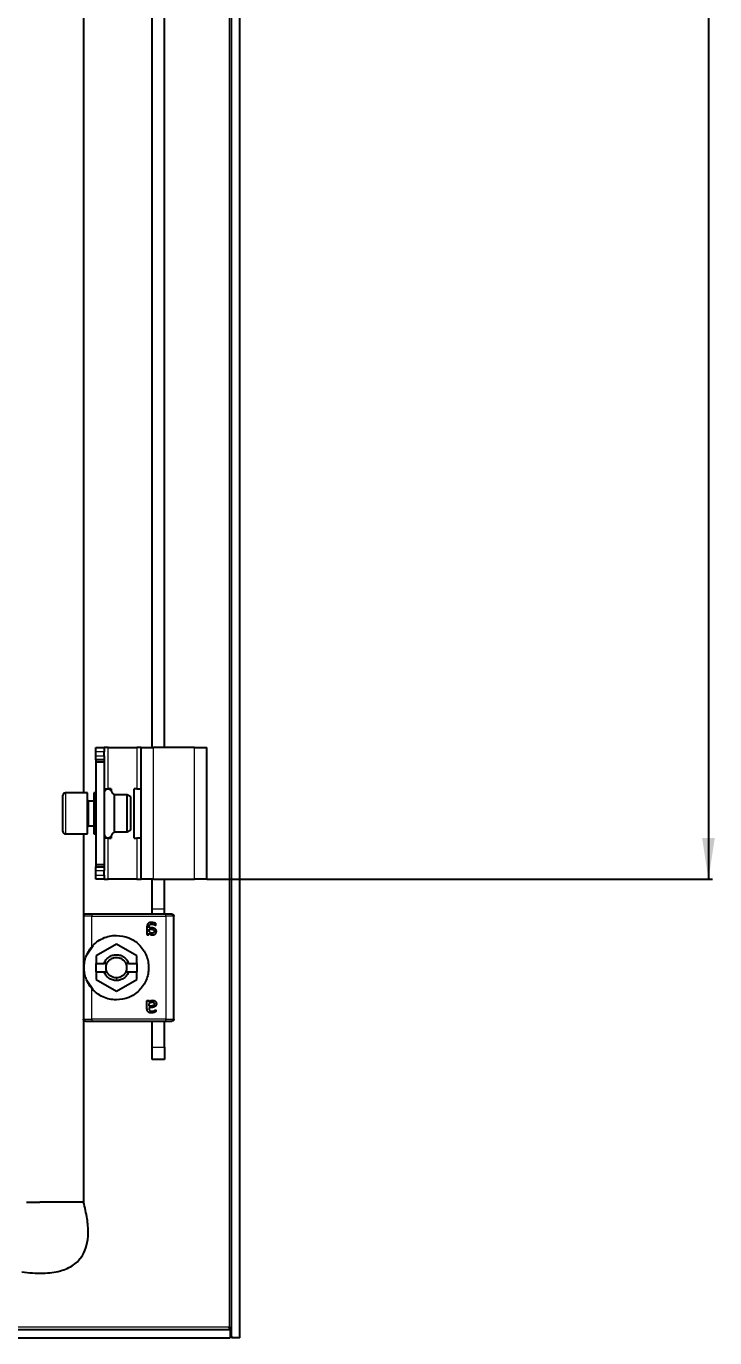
# Model space of a CAD drawing. Header units: millimetres. Extents: x -370 to 1477, y -811 to 1017.
# Drawn here: x 1309.7 to 1477.1, y -688.4 to -369.4 of the extents above; entities that cross this region are included whole.
import ezdxf

# ---------------------------------------------------------------- set-up
doc = ezdxf.new("R2010")
doc.units = ezdxf.units.MM
doc.layers.add('FORMAT', color=7, linetype='Continuous')
doc.styles.add('SLDTEXTSTYLE0', font='TXT', dxfattribs={"width": 0.75})
doc.dimstyles.new('SLDDIMSTYLE0', dxfattribs={"dimtxt": 20, "dimasz": 10, "dimexe": 0, "dimexo": 0.0625, "dimgap": 5, "dimtad": 2, "dimdec": 1, "dimrnd": 1e-09, "dimzin": 12, "dimdsep": 46, "dimtxsty": 'SLDTEXTSTYLE0', "dimsah": 1, "dimcen": 0.09, "dimadec": 0, "dimazin": 3, "dimtfac": 1, "dimtofl": 0, "dimtmove": 0, "dimatfit": 3, "dimfxl": 0, "dimfrac": 2, "dimtolj": 1, "dimtzin": 12, "dimarcsym": 0})

# ---------------------------------------------------------------- blocks, each defined once
blk = doc.blocks.new('_D_5')
at = {"layer": 'FORMAT'}
for p, q in [((1353.62, 755.14), (1476.61, 755.14)), ((1475.61, 755.14), (1475.61, -576.86)), ((1353.62, -576.86), (1476.61, -576.86))]:
    blk.add_line(p, q, dxfattribs=at)
for points in [[(1475.61, 755.14), (1474.07, 745.14), (1477.15, 745.14)], [(1475.61, -576.86), (1477.15, -566.86), (1474.07, -566.86)]]:
    blk.add_solid(points, dxfattribs=at)
at = {"layer": 'FORMAT', "insert": (1449.83, 59.58), "char_height": 20, "attachment_point": 1, "rotation": 90, "style": 'SLDTEXTSTYLE0'}
blk.add_mtext('1332', dxfattribs=at)

msp = doc.modelspace()

# ---------------------------------------------------------------- linework, layer by layer
at = {"color": 7, "linetype": 'Continuous', "lineweight": 25}
for p, q in [((1359.61, -688.36), (1359.61, 866.64)), ((1361.61, -688.36), (1361.61, 866.64)), ((1323.61, -236.04), (1323.61, -555.86)), ((1340.31, -544.86), (1340.31, -236.36)), ((1343.31, -544.86), (1343.31, -236.36)), ((1326.61, -544.86), (1328.61, -544.86)), ((1326.61, -545.86), (1326.61, -544.86)), ((1328.61, -544.86), (1328.61, -545.86)), ((1329.61, -544.86), (1328.61, -544.86)), ((1329.61, -544.86), (1336.61, -544.86)), ((1337.61, -544.86), (1336.61, -544.86)), ((1337.61, -576.86), (1337.61, -544.86)), ((1337.61, -544.86), (1340.61, -544.86)), ((1350.61, -544.86), (1340.61, -544.86)), ((1350.61, -544.86), (1353.61, -544.86)), ((1353.61, -576.86), (1353.61, -544.86)), ((1326.61, -546.86), (1326.61, -545.86)), ((1326.61, -547.86), (1326.61, -546.86)), ((1328.61, -547.86), (1326.61, -547.86)), ((1326.61, -547.86), (1326.61, -548.36)), ((1328.61, -548.36), (1326.61, -548.36)), ((1326.61, -548.36), (1326.61, -573.36)), ((1328.61, -546.86), (1328.61, -545.86)), ((1328.61, -546.86), (1328.61, -547.86)), ((1328.61, -547.86), (1328.61, -548.36)), ((1328.61, -548.36), (1328.61, -573.36)), ((1328.61, -554.86), (1329.61, -554.86)), ((1330.31, -554.86), (1329.61, -554.86)), ((1330.31, -554.86), (1330.31, -555.31)), ((1335.91, -566.86), (1335.91, -554.86)), ((1336.61, -554.86), (1335.91, -554.86)), ((1336.61, -554.86), (1337.61, -554.86)), ((1318.61, -563.11), (1318.61, -556.46)), ((1324.61, -555.86), (1319.21, -555.86)), ((1324.61, -563.42), (1324.61, -555.86)), ((1326.11, -557.86), (1324.86, -557.86)), ((1326.61, -555.86), (1326.11, -555.86)), ((1326.11, -555.86), (1326.11, -557.07)), ((1326.11, -557.07), (1326.11, -565.86)), ((1334.24, -556.36), (1331.11, -556.36)), ((1331.11, -565.36), (1331.11, -556.36)), ((1335.11, -556.86), (1334.24, -556.36)), ((1334.24, -565.36), (1334.24, -556.36)), ((1335.11, -564.86), (1335.11, -556.86)), ((1318.61, -565.26), (1318.61, -563.11)), ((1324.61, -565.86), (1324.61, -563.42)), ((1324.86, -563.86), (1326.11, -563.86)), ((1319.21, -565.86), (1324.61, -565.86)), ((1323.61, -565.86), (1323.61, -585.69)), ((1326.11, -565.86), (1326.61, -565.86)), ((1329.61, -566.86), (1328.61, -566.86)), ((1329.61, -566.86), (1330.31, -566.86)), ((1330.31, -566.41), (1330.31, -566.86)), ((1331.11, -565.36), (1334.24, -565.36)), ((1334.24, -565.36), (1335.11, -564.86)), ((1335.91, -566.86), (1336.61, -566.86)), ((1337.61, -566.86), (1336.61, -566.86)), ((1328.61, -573.36), (1326.61, -573.36)), ((1326.61, -573.36), (1326.61, -573.86)), ((1326.61, -574.86), (1326.61, -573.86)), ((1326.61, -573.86), (1328.61, -573.86)), ((1328.61, -573.36), (1328.61, -573.86)), ((1328.61, -573.86), (1328.61, -574.86)), ((1326.61, -575.86), (1326.61, -574.86)), ((1326.61, -576.86), (1326.61, -575.86)), ((1328.61, -576.86), (1326.61, -576.86)), ((1328.61, -575.86), (1328.61, -574.86)), ((1328.61, -575.86), (1328.61, -576.86)), ((1328.61, -576.86), (1329.61, -576.86)), ((1336.61, -576.86), (1329.61, -576.86)), ((1336.61, -576.86), (1337.61, -576.86)), ((1340.61, -576.86), (1337.61, -576.86)), ((1340.31, -584.16), (1340.31, -576.86)), ((1340.61, -576.86), (1350.61, -576.86)), ((1343.31, -584.16), (1343.31, -576.86)), ((1353.61, -576.86), (1350.61, -576.86)), ((1323.61, -585.86), (1323.61, -610.86)), ((1343.61, -585.36), (1325.61, -585.36)), ((1340.31, -585.42), (1340.31, -584.16)), ((1343.31, -585.42), (1343.31, -584.16)), ((1344.21, -585.36), (1343.96, -585.36)), ((1345.61, -610.86), (1345.61, -585.86)), ((1339.05, -588.4), (1339.05, -590.27)), ((1339.58, -588.65), (1339.58, -588.44)), ((1339.96, -588.65), (1339.58, -588.65)), ((1339.58, -589.01), (1340.01, -589.01)), ((1339.58, -589.59), (1339.58, -589.01)), ((1324.44, -595.23), (1325.94, -592.98)), ((1331.61, -592.64), (1326.66, -595.5)), ((1336.56, -595.5), (1331.61, -592.64)), ((1339.51, -590.27), (1339.51, -589.99)), ((1326.66, -595.5), (1326.66, -597.36)), ((1336.56, -597.36), (1336.56, -595.5)), ((1326.66, -599.36), (1326.66, -597.36)), ((1326.66, -597.36), (1328.62, -597.36)), ((1326.66, -599.36), (1326.66, -601.22)), ((1326.66, -599.36), (1328.62, -599.36)), ((1329.31, -597.36), (1328.62, -597.36)), ((1328.62, -599.36), (1329.31, -599.36)), ((1334.59, -597.36), (1333.9, -597.36)), ((1333.9, -599.36), (1334.59, -599.36)), ((1334.59, -597.36), (1336.56, -597.36)), ((1334.59, -599.36), (1336.56, -599.36)), ((1336.56, -597.36), (1336.56, -599.36)), ((1336.56, -601.22), (1336.56, -599.36)), ((1325.94, -603.74), (1324.43, -601.49)), ((1326.66, -601.22), (1331.61, -604.08)), ((1331.61, -604.08), (1336.56, -601.22)), ((1339.05, -608.32), (1339.05, -606.45)), ((1339.51, -606.45), (1339.51, -606.73)), ((1339.58, -607.71), (1339.58, -607.13)), ((1340.01, -607.71), (1339.58, -607.71)), ((1339.96, -608.07), (1339.58, -608.07)), ((1339.58, -608.07), (1339.58, -608.29)), ((1323.61, -611.04), (1323.61, -655.36)), ((1325.61, -611.36), (1343.61, -611.36)), ((1340.31, -617.66), (1340.31, -611.36)), ((1343.31, -617.66), (1343.31, -611.36)), ((1343.96, -611.36), (1344.21, -611.36)), ((1340.31, -620.66), (1340.31, -617.66)), ((1343.31, -617.66), (1343.31, -620.66)), ((1343.31, -620.66), (1340.31, -620.66)), ((1313.04, -655.36), (1312.98, -655.36)), ((1320.18, -655.36), (1313.04, -655.36)), ((1320.32, -655.36), (1320.18, -655.36)), ((1322.63, -655.36), (1320.32, -655.36)), ((1323.61, -655.36), (1322.63, -655.36)), ((769.91, -686.36), (1359.31, -686.36)), ((769.91, -688.36), (1359.31, -688.36)), ((1359.01, -685.76), (1359.2, -686.36)), ((1359.31, -686.36), (1359.31, -688.36)), ((1361.61, -688.36), (1359.61, -688.36))]:
    msp.add_line(p, q, dxfattribs=at)
at = {"color": 8, "linetype": 'Continuous', "lineweight": 18}
for p, q in [((1359.01, 864.04), (1359.01, -685.76)), ((1329.61, -554.86), (1329.61, -544.86)), ((1336.61, -544.86), (1336.61, -554.86)), ((1340.61, -576.86), (1340.61, -544.86)), ((1350.61, -576.86), (1350.61, -544.86)), ((1328.61, -545.86), (1326.61, -545.86)), ((1326.61, -546.86), (1328.61, -546.86)), ((1319.21, -555.86), (1319.21, -563.42)), ((1324.86, -557.86), (1324.86, -563.86)), ((1319.21, -563.42), (1319.21, -565.86)), ((1329.61, -576.86), (1329.61, -566.86)), ((1336.61, -566.86), (1336.61, -576.86)), ((1328.61, -574.86), (1326.61, -574.86)), ((1326.61, -575.86), (1328.61, -575.86)), ((1325.61, -593.3), (1325.61, -585.86)), ((1325.61, -585.86), (1343.61, -585.86)), ((1343.31, -584.16), (1340.31, -584.16)), ((1343.61, -585.86), (1343.61, -610.86)), ((1331.61, -600.86), (1331.61, -601.51)), ((1325.61, -610.86), (1325.61, -603.42)), ((1343.61, -610.86), (1325.61, -610.86)), ((1340.31, -617.66), (1343.31, -617.66)), ((1359.01, -685.76), (1263.58, -685.76))]:
    msp.add_line(p, q, dxfattribs=at)
at = {"color": 7, "linetype": 'Continuous', "lineweight": 25}
for centre, radius, start, end in [((1319.21, -556.46), 0.6, 90, 180), ((1324.86, -557.61), 0.25, 180, 270), ((1324.86, -564.11), 0.25, 90, 180), ((1319.21, -565.26), 0.6, 180, 270)]:
    msp.add_arc(centre, radius, start, end, dxfattribs=at)
for points, knots in [([(1331.11, -556.36), (1330.93, -556.21), (1330.58, -555.9), (1330.39, -555.33), (1330.03, -555.03), (1329.69, -554.9), (1329.33, -554.93), (1328.98, -555.12), (1328.73, -555.48), (1328.65, -555.78), (1328.61, -555.93)], [0, 0, 0, 0, 0.185676, 0.371025, 0.466937, 0.562172, 0.656347, 0.751553, 0.873842, 1, 1, 1, 1]), ([(1328.61, -565.79), (1328.65, -565.94), (1328.73, -566.24), (1328.98, -566.6), (1329.33, -566.79), (1329.69, -566.82), (1330.03, -566.69), (1330.39, -566.39), (1330.58, -565.82), (1330.93, -565.51), (1331.11, -565.36)], [0, 0, 0, 0, 0.126158, 0.248447, 0.343653, 0.437828, 0.533063, 0.628975, 0.814324, 1, 1, 1, 1]), ([(1340.16, -587.36), (1340.01, -587.37), (1339.79, -587.38), (1339.51, -587.47), (1339.32, -587.59), (1339.18, -587.76), (1339.07, -588.03), (1339.05, -588.26), (1339.05, -588.4)], [0, 0, 0, 0, 0.250089, 0.382495, 0.500259, 0.622163, 0.750133, 1, 1, 1, 1]), ([(1339.58, -588.44), (1339.58, -588.35), (1339.59, -588.21), (1339.64, -588.04), (1339.72, -587.93), (1339.82, -587.85), (1339.95, -587.8), (1340.08, -587.77), (1340.17, -587.77), (1340.22, -587.77)], [0, 0, 0, 0, 0.250023, 0.382539, 0.499802, 0.620838, 0.749652, 0.874777, 1, 1, 1, 1]), ([(1340.3, -590.01), (1340.23, -590), (1340.08, -589.99), (1339.82, -589.85), (1339.68, -589.7), (1339.58, -589.59)], [0, 0, 0, 0, 0.249939, 0.499864, 1, 1, 1, 1]), ([(1341.34, -589.58), (1341.34, -589.5), (1341.33, -589.34), (1341.23, -589.12), (1341.08, -588.95), (1340.81, -588.78), (1340.43, -588.67), (1340.11, -588.66), (1339.96, -588.65)], [0, 0, 0, 0, 0.1250486, 0.2498861, 0.3708558, 0.4998199, 0.7496086, 1, 1, 1, 1]), ([(1340.01, -589.01), (1340.11, -589.01), (1340.29, -589.02), (1340.51, -589.08), (1340.66, -589.17), (1340.75, -589.27), (1340.8, -589.4), (1340.81, -589.49), (1340.81, -589.54)], [0, 0, 0, 0, 0.279652, 0.500248, 0.629485, 0.750186, 0.875763, 1, 1, 1, 1]), ([(1341.22, -587.86), (1341.22, -587.8), (1341.22, -587.72), (1341.16, -587.63), (1341.02, -587.54), (1340.7, -587.41), (1340.37, -587.38), (1340.16, -587.36)], [0, 0, 0, 0, 0.124693, 0.187182, 0.249773, 0.500039, 1, 1, 1, 1]), ([(1340.22, -587.77), (1340.38, -587.79), (1340.62, -587.82), (1340.87, -587.94), (1341, -588.01), (1341.07, -588.05), (1341.11, -588.06), (1341.12, -588.07)], [0, 0, 0, 0, 0.4987, 0.749508, 0.874949, 0.946783, 1, 1, 1, 1]), ([(1340.81, -589.54), (1340.81, -589.6), (1340.8, -589.7), (1340.73, -589.82), (1340.67, -589.89), (1340.59, -589.95), (1340.5, -589.98), (1340.4, -590), (1340.33, -590.01), (1340.3, -590.01)], [0, 0, 0, 0, 0.249168, 0.373635, 0.49939, 0.619394, 0.749656, 0.87477, 1, 1, 1, 1]), ([(1340.38, -590.42), (1340.5, -590.41), (1340.69, -590.4), (1340.91, -590.31), (1341.07, -590.22), (1341.19, -590.09), (1341.31, -589.88), (1341.33, -589.7), (1341.34, -589.58)], [0, 0, 0, 0, 0.25007, 0.379181, 0.500499, 0.62417, 0.750842, 1, 1, 1, 1]), ([(1341.12, -588.07), (1341.13, -588.06), (1341.15, -588.06), (1341.17, -588.05), (1341.18, -588.04), (1341.2, -588.02), (1341.21, -587.98), (1341.22, -587.93), (1341.22, -587.89), (1341.22, -587.87), (1341.22, -587.86)], [0, 0, 0, 0, 0.128825, 0.180169, 0.243397, 0.36986, 0.499864, 0.749649, 0.843476, 1, 1, 1, 1]), ([(1339.05, -590.27), (1339.05, -590.28), (1339.05, -590.3), (1339.06, -590.32), (1339.09, -590.34), (1339.16, -590.36), (1339.23, -590.36), (1339.28, -590.36)], [0, 0, 0, 0, 0.124881, 0.183376, 0.250934, 0.500336, 1, 1, 1, 1]), ([(1339.28, -590.36), (1339.32, -590.36), (1339.39, -590.36), (1339.47, -590.34), (1339.49, -590.32), (1339.5, -590.3), (1339.51, -590.28), (1339.51, -590.27)], [0, 0, 0, 0, 0.499718, 0.749437, 0.810587, 0.875078, 1, 1, 1, 1]), ([(1339.51, -589.99), (1339.63, -590.1), (1339.82, -590.27), (1340.09, -590.38), (1340.26, -590.41), (1340.34, -590.42), (1340.38, -590.42)], [0, 0, 0, 0, 0.499113, 0.749325, 0.874665, 1, 1, 1, 1]), ([(1325.61, -603.42), (1325.32, -603.04), (1324.75, -602.29), (1324.19, -601.04), (1323.84, -599.76), (1323.71, -598.36), (1323.84, -596.96), (1324.19, -595.68), (1324.75, -594.43), (1325.32, -593.68), (1325.61, -593.3)], [0, 0, 0, 0, 0.125762, 0.25037, 0.375307, 0.500139, 0.62481, 0.749763, 0.874888, 1, 1, 1, 1]), ([(1339.05, -606.45), (1339.05, -606.44), (1339.05, -606.42), (1339.06, -606.4), (1339.09, -606.38), (1339.16, -606.36), (1339.23, -606.36), (1339.28, -606.36)], [0, 0, 0, 0, 0.124884, 0.1863766, 0.2509142, 0.5003223, 1, 1, 1, 1]), ([(1340.16, -609.36), (1340.09, -609.36), (1339.94, -609.36), (1339.72, -609.32), (1339.51, -609.25), (1339.32, -609.13), (1339.18, -608.96), (1339.07, -608.69), (1339.05, -608.47), (1339.05, -608.32)], [0, 0, 0, 0, 0.125255, 0.250437, 0.383066, 0.500493, 0.622629, 0.75025, 1, 1, 1, 1]), ([(1339.28, -606.36), (1339.32, -606.36), (1339.38, -606.36), (1339.45, -606.38), (1339.48, -606.39), (1339.49, -606.4), (1339.5, -606.42), (1339.51, -606.44), (1339.51, -606.45)], [0, 0, 0, 0, 0.499162, 0.644242, 0.749698, 0.813605, 0.875217, 1, 1, 1, 1]), ([(1339.51, -606.73), (1339.63, -606.62), (1339.82, -606.45), (1340.13, -606.32), (1340.3, -606.31), (1340.38, -606.3)], [0, 0, 0, 0, 0.499364, 0.749701, 1, 1, 1, 1]), ([(1339.58, -607.13), (1339.68, -607.02), (1339.82, -606.86), (1340.05, -606.75), (1340.19, -606.72), (1340.26, -606.71), (1340.3, -606.71)], [0, 0, 0, 0, 0.499765, 0.749504, 0.874771, 1, 1, 1, 1]), ([(1339.58, -608.29), (1339.58, -608.33), (1339.58, -608.42), (1339.6, -608.55), (1339.64, -608.68), (1339.72, -608.79), (1339.83, -608.87), (1339.99, -608.94), (1340.13, -608.94), (1340.22, -608.95)], [0, 0, 0, 0, 0.125295, 0.250514, 0.383518, 0.50035, 0.621938, 0.750243, 1, 1, 1, 1]), ([(1341.34, -607.15), (1341.34, -607.18), (1341.34, -607.26), (1341.31, -607.42), (1341.23, -607.6), (1341.08, -607.78), (1340.81, -607.94), (1340.43, -608.05), (1340.11, -608.06), (1339.96, -608.07)], [0, 0, 0, 0, 0.0626366, 0.1252782, 0.2500723, 0.3748405, 0.4999941, 0.7496958, 1, 1, 1, 1]), ([(1340.81, -607.18), (1340.81, -607.23), (1340.8, -607.32), (1340.75, -607.45), (1340.66, -607.55), (1340.51, -607.64), (1340.29, -607.7), (1340.11, -607.71), (1340.01, -607.71)], [0, 0, 0, 0, 0.124446, 0.249795, 0.37, 0.499734, 0.719932, 1, 1, 1, 1]), ([(1341.22, -608.86), (1341.22, -608.89), (1341.22, -608.94), (1341.21, -609.03), (1341.16, -609.09), (1341.02, -609.18), (1340.69, -609.31), (1340.37, -609.34), (1340.16, -609.36)], [0, 0, 0, 0, 0.062686, 0.125173, 0.187628, 0.250185, 0.500314, 1, 1, 1, 1]), ([(1340.22, -608.95), (1340.38, -608.93), (1340.69, -608.91), (1340.95, -608.7), (1341.11, -608.66), (1341.12, -608.65)], [0, 0, 0, 0, 0.498852, 0.946609, 1, 1, 1, 1]), ([(1340.3, -606.71), (1340.36, -606.72), (1340.46, -606.72), (1340.59, -606.77), (1340.67, -606.83), (1340.73, -606.9), (1340.78, -606.99), (1340.81, -607.09), (1340.81, -607.15), (1340.81, -607.18)], [0, 0, 0, 0, 0.2496231, 0.3771401, 0.499734, 0.6227303, 0.7498125, 0.8748762, 1, 1, 1, 1]), ([(1340.38, -606.3), (1340.5, -606.31), (1340.69, -606.32), (1340.91, -606.41), (1341.07, -606.5), (1341.19, -606.63), (1341.31, -606.84), (1341.33, -607.02), (1341.34, -607.15)], [0, 0, 0, 0, 0.25007, 0.379559, 0.500499, 0.624556, 0.750843, 1, 1, 1, 1]), ([(1341.12, -608.65), (1341.13, -608.66), (1341.15, -608.66), (1341.17, -608.67), (1341.18, -608.68), (1341.2, -608.7), (1341.22, -608.77), (1341.22, -608.82), (1341.22, -608.86)], [0, 0, 0, 0, 0.13107, 0.182437, 0.243796, 0.371388, 0.500442, 1, 1, 1, 1]), ([(1308.61, -672.36), (1310.33, -672.53), (1313.47, -672.83), (1317.8, -672.32), (1321.23, -670.89), (1323.45, -668.57), (1324.53, -665.81), (1324.85, -662.76), (1324.56, -659.2), (1323.94, -656.71), (1323.61, -655.36)], [0, 0, 0, 0, 0.176713, 0.320911, 0.440308, 0.54837, 0.6374, 0.738878, 0.858543, 1, 1, 1, 1]), ([(1309.72, -655.36), (1309.75, -655.36), (1309.83, -655.36), (1310.29, -655.36), (1310.58, -655.36)], [0, 0, 0, 0, 0.356727, 1, 1, 1, 1]), ([(1359.31, -686.36), (1359.26, -686.36), (1359.21, -686.3), (1359.11, -686.07), (1359.06, -685.92), (1359.01, -685.76)], [0, 0, 0, 0, 0.5, 0.5, 1, 1, 1, 1]), ([(1359.31, -686.68), (1359.35, -686.81), (1359.55, -687.37), (1359.58, -687.93), (1359.61, -688.36)], [0, 0, 0, 0, 0.2265409, 1, 1, 1, 1])]:
    msp.add_open_spline(points, degree=3, knots=knots, dxfattribs=at)
for points in [[(1324.11, -585.36), (1324.04, -585.37), (1323.91, -585.38), (1323.74, -585.5), (1323.63, -585.66), (1323.61, -585.79), (1323.61, -585.86)], [(1325.61, -585.36), (1325.41, -585.36), (1325.02, -585.36), (1324.52, -585.36), (1324.17, -585.36), (1324.13, -585.36), (1324.11, -585.36)], [(1345.11, -585.36), (1345.08, -585.36), (1345.04, -585.36), (1344.69, -585.36), (1344.2, -585.36), (1343.8, -585.36), (1343.61, -585.36)], [(1345.11, -585.36), (1345.17, -585.37), (1345.3, -585.38), (1345.47, -585.5), (1345.58, -585.66), (1345.6, -585.79), (1345.61, -585.86)], [(1325.61, -593.3), (1326, -592.89), (1326.79, -592.06), (1328.28, -591.19), (1329.9, -590.62), (1331.04, -590.55), (1331.61, -590.51)], [(1331.61, -590.51), (1332.63, -590.63), (1334.69, -590.86), (1337.3, -592.68), (1339.05, -595.27), (1339.66, -598.36), (1339.05, -601.45), (1337.3, -604.04), (1334.69, -605.86), (1332.63, -606.09), (1331.61, -606.21)], [(1328.62, -597.36), (1328.75, -597.06), (1329.02, -596.46), (1329.74, -595.76), (1330.62, -595.31), (1331.61, -595.16), (1332.59, -595.31), (1333.47, -595.76), (1334.2, -596.46), (1334.46, -597.06), (1334.59, -597.36)], [(1329.31, -597.36), (1329.43, -597.15), (1329.66, -596.72), (1330.22, -596.24), (1330.88, -595.92), (1331.36, -595.88), (1331.61, -595.86)], [(1331.61, -595.86), (1331.85, -595.88), (1332.33, -595.92), (1332.99, -596.24), (1333.55, -596.72), (1333.78, -597.15), (1333.9, -597.36)], [(1331.61, -601.51), (1331.28, -601.48), (1330.62, -601.42), (1329.74, -600.95), (1329.02, -600.26), (1328.75, -599.66), (1328.62, -599.36)], [(1329.31, -599.36), (1329.26, -599.2), (1329.14, -598.88), (1329.09, -598.36), (1329.14, -597.84), (1329.26, -597.52), (1329.31, -597.36)], [(1331.61, -600.86), (1331.36, -600.84), (1330.88, -600.8), (1330.22, -600.48), (1329.66, -600), (1329.43, -599.57), (1329.31, -599.36)], [(1334.59, -599.36), (1334.46, -599.66), (1334.2, -600.26), (1333.47, -600.95), (1332.59, -601.42), (1331.93, -601.48), (1331.61, -601.51)], [(1333.9, -599.36), (1333.78, -599.57), (1333.55, -600), (1332.99, -600.48), (1332.33, -600.8), (1331.85, -600.84), (1331.61, -600.86)], [(1333.9, -597.36), (1333.96, -597.52), (1334.08, -597.84), (1334.12, -598.36), (1334.08, -598.88), (1333.96, -599.2), (1333.9, -599.36)], [(1331.61, -606.21), (1331.04, -606.17), (1329.9, -606.1), (1328.28, -605.53), (1326.79, -604.66), (1326, -603.83), (1325.61, -603.42)], [(1324.11, -611.36), (1324.04, -611.35), (1323.91, -611.34), (1323.74, -611.22), (1323.63, -611.06), (1323.61, -610.93), (1323.61, -610.86)], [(1324.11, -611.36), (1324.13, -611.36), (1324.17, -611.36), (1324.52, -611.36), (1325.02, -611.36), (1325.41, -611.36), (1325.61, -611.36)], [(1343.61, -611.36), (1343.8, -611.36), (1344.2, -611.36), (1344.69, -611.36), (1345.04, -611.36), (1345.08, -611.36), (1345.11, -611.36)], [(1345.61, -610.86), (1345.6, -610.93), (1345.58, -611.06), (1345.47, -611.22), (1345.3, -611.34), (1345.17, -611.35), (1345.11, -611.36)], [(1310.58, -655.36), (1310.91, -655.36), (1311.56, -655.36), (1312.5, -655.36), (1312.98, -655.36)]]:
    msp.add_open_spline(points, degree=3, dxfattribs=at)
at = {"color": 8, "linetype": 'Continuous', "lineweight": 18}
for points in [[(1325.61, -585.86), (1325.34, -585.86), (1324.82, -585.86), (1324.16, -585.86), (1323.7, -585.86), (1323.64, -585.86), (1323.61, -585.86)], [(1325.61, -585.36), (1325.61, -585.37), (1325.61, -585.38), (1325.61, -585.5), (1325.61, -585.66), (1325.61, -585.79), (1325.61, -585.86)], [(1343.61, -585.86), (1343.61, -585.79), (1343.61, -585.66), (1343.61, -585.5), (1343.61, -585.38), (1343.61, -585.37), (1343.61, -585.36)], [(1345.61, -585.86), (1345.58, -585.86), (1345.52, -585.86), (1345.05, -585.86), (1344.39, -585.86), (1343.87, -585.86), (1343.61, -585.86)], [(1323.61, -610.86), (1323.64, -610.86), (1323.7, -610.86), (1324.16, -610.86), (1324.82, -610.86), (1325.34, -610.86), (1325.61, -610.86)], [(1325.61, -610.86), (1325.61, -610.93), (1325.61, -611.06), (1325.61, -611.22), (1325.61, -611.34), (1325.61, -611.35), (1325.61, -611.36)], [(1343.61, -611.36), (1343.61, -611.35), (1343.61, -611.34), (1343.61, -611.22), (1343.61, -611.06), (1343.61, -610.93), (1343.61, -610.86)], [(1343.61, -610.86), (1343.87, -610.86), (1344.39, -610.86), (1345.05, -610.86), (1345.52, -610.86), (1345.58, -610.86), (1345.61, -610.86)]]:
    msp.add_open_spline(points, degree=3, dxfattribs=at)

# ---------------------------------------------------------------- dimensions: what is measured, and where the dimension line sits
at = {"layer": 'FORMAT'}
dim = msp.add_linear_dim(base=(1475.61, -576.86), p1=(1353.61, 755.14), p2=(1353.61, -576.86), angle=90, dimstyle='SLDDIMSTYLE0', dxfattribs=at)
dim.commit()
dim.dimension.update_dxf_attribs({"geometry": '_D_5', "text_midpoint": (1475.61, 89.14), "dimtype": 160})

doc.saveas('drawing.dxf')
